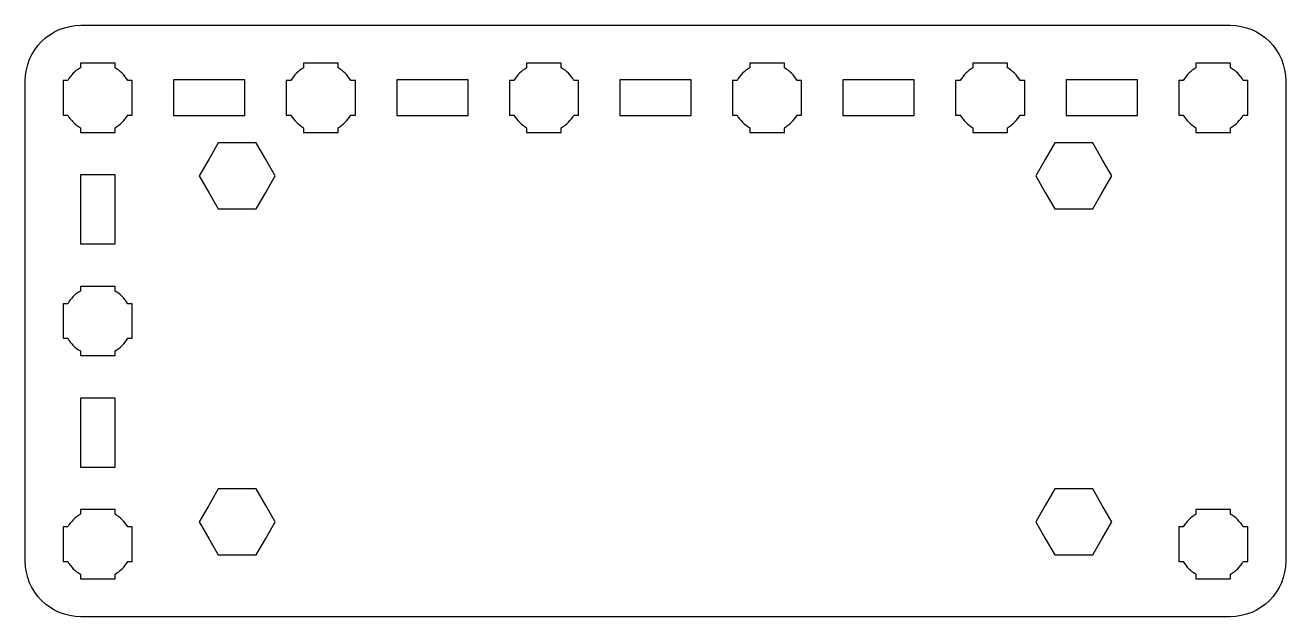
# Model space of a CAD drawing. Extents: x -562 to -448, y -625 to -412.
# Drawn here: x -561.5 to -448.5, y -625 to -572 of the extents above; entities that cross this region are included whole.
import ezdxf

# ---------------------------------------------------------------- set-up
doc = ezdxf.new("R2010")
doc.units = 0
doc.header["$MEASUREMENT"] = 0
doc.layers.add('LAYER_1', color=7, linetype='CONTINUOUS')

msp = doc.modelspace()

# ---------------------------------------------------------------- linework, layer by layer
at = {"layer": 'LAYER_1'}
for points in [[(-548.2, -580.1), (-541.8, -580.1), (-541.8, -576.9), (-548.2, -576.9), (-548.2, -580.1)], [(-528.2, -580.1), (-521.8, -580.1), (-521.8, -576.9), (-528.2, -576.9), (-528.2, -580.1)], [(-508.2, -580.1), (-501.8, -580.1), (-501.8, -576.9), (-508.2, -576.9), (-508.2, -580.1)], [(-488.2, -580.1), (-481.8, -580.1), (-481.8, -576.9), (-488.2, -576.9), (-488.2, -580.1)], [(-468.2, -580.1), (-461.8, -580.1), (-461.8, -576.9), (-468.2, -576.9), (-468.2, -580.1)]]:
    msp.add_lwpolyline(points, close=True, dxfattribs=at)
for points, knots in [([(-561.5, -620), (-561.5, -622.7609), (-559.2609, -625), (-556.5, -625), (-556.5, -625), (-556.5, -625), (-453.5, -625), (-453.5, -625), (-453.5, -625), (-450.7391, -625), (-448.5, -622.7609), (-448.5, -620), (-448.5, -620), (-448.5, -620), (-448.5, -577), (-448.5, -577), (-448.5, -577), (-448.5, -574.2391), (-450.7391, -572), (-453.5, -572), (-453.5, -572), (-453.5, -572), (-556.5, -572), (-556.5, -572), (-556.5, -572), (-559.2609, -572), (-561.5, -574.2391), (-561.5, -577), (-561.5, -577), (-561.5, -620.9469), (-561.5, -579.7309), (-561.5, -620)], [0, 0, 0, 0, 0.125, 0.125, 0.125, 0.125, 0.25, 0.25, 0.25, 0.25, 0.375, 0.375, 0.375, 0.375, 0.5, 0.5, 0.5, 0.5, 0.625, 0.625, 0.625, 0.625, 0.75, 0.75, 0.75, 0.75, 0.875, 0.875, 0.875, 0.875, 1, 1, 1, 1]), ([(-556.55, -581.6), (-556.55, -581.6), (-556.55, -581.1851), (-556.55, -581.1851), (-556.55, -581.1851), (-557.0205, -580.9128), (-557.4128, -580.5205), (-557.6851, -580.05), (-557.6851, -580.05), (-557.6851, -580.05), (-558.1, -580.05), (-558.1, -580.05), (-558.1, -580.05), (-558.1, -580.05), (-558.1, -578.5), (-558.1, -578.5), (-558.1, -578.5), (-558.1, -578.5), (-558.1, -576.95), (-558.1, -576.95), (-558.1, -576.95), (-558.1, -576.95), (-557.6851, -576.95), (-557.6851, -576.95), (-557.6851, -576.95), (-557.4128, -576.4795), (-557.0205, -576.0872), (-556.55, -575.8149), (-556.55, -575.8149), (-556.55, -575.8149), (-556.55, -575.4), (-556.55, -575.4), (-556.55, -575.4), (-556.55, -575.4), (-555, -575.4), (-555, -575.4), (-555, -575.4), (-555, -575.4), (-553.45, -575.4), (-553.45, -575.4), (-553.45, -575.4), (-553.45, -575.4), (-553.45, -575.8149), (-553.45, -575.8149), (-553.45, -575.8149), (-552.9795, -576.0872), (-552.5872, -576.4795), (-552.3149, -576.95), (-552.3149, -576.95), (-552.3149, -576.95), (-551.9, -576.95), (-551.9, -576.95), (-551.9, -576.95), (-551.9, -576.95), (-551.9, -578.5), (-551.9, -578.5), (-551.9, -578.5), (-551.9, -578.5), (-551.9, -580.05), (-551.9, -580.05), (-551.9, -580.05), (-551.9, -580.05), (-552.3149, -580.05), (-552.3149, -580.05), (-552.3149, -580.05), (-552.5872, -580.5205), (-552.9795, -580.9128), (-553.45, -581.1851), (-553.45, -581.1851), (-553.45, -581.1851), (-553.45, -581.6), (-553.45, -581.6), (-553.45, -581.6), (-553.45, -581.6), (-555, -581.6), (-555, -581.6), (-555, -581.6), (-555, -581.6), (-556.55, -581.6), (-556.55, -581.6)], [0, 0, 0, 0, 0.05, 0.05, 0.05, 0.05, 0.1, 0.1, 0.1, 0.1, 0.15, 0.15, 0.15, 0.15, 0.2, 0.2, 0.2, 0.2, 0.25, 0.25, 0.25, 0.25, 0.3, 0.3, 0.3, 0.3, 0.35, 0.35, 0.35, 0.35, 0.4, 0.4, 0.4, 0.4, 0.45, 0.45, 0.45, 0.45, 0.5, 0.5, 0.5, 0.5, 0.55, 0.55, 0.55, 0.55, 0.6, 0.6, 0.6, 0.6, 0.65, 0.65, 0.65, 0.65, 0.7, 0.7, 0.7, 0.7, 0.75, 0.75, 0.75, 0.75, 0.8, 0.8, 0.8, 0.8, 0.85, 0.85, 0.85, 0.85, 0.9, 0.9, 0.9, 0.9, 0.95, 0.95, 0.95, 0.95, 1, 1, 1, 1]), ([(-536.55, -581.6), (-536.55, -581.6), (-536.55, -581.1851), (-536.55, -581.1851), (-536.55, -581.1851), (-537.0205, -580.9128), (-537.4128, -580.5205), (-537.6851, -580.05), (-537.6851, -580.05), (-537.6851, -580.05), (-538.1, -580.05), (-538.1, -580.05), (-538.1, -580.05), (-538.1, -580.05), (-538.1, -578.5), (-538.1, -578.5), (-538.1, -578.5), (-538.1, -578.5), (-538.1, -576.95), (-538.1, -576.95), (-538.1, -576.95), (-538.1, -576.95), (-537.6851, -576.95), (-537.6851, -576.95), (-537.6851, -576.95), (-537.4128, -576.4795), (-537.0205, -576.0872), (-536.55, -575.8149), (-536.55, -575.8149), (-536.55, -575.8149), (-536.55, -575.4), (-536.55, -575.4), (-536.55, -575.4), (-536.55, -575.4), (-535, -575.4), (-535, -575.4), (-535, -575.4), (-535, -575.4), (-533.45, -575.4), (-533.45, -575.4), (-533.45, -575.4), (-533.45, -575.4), (-533.45, -575.8149), (-533.45, -575.8149), (-533.45, -575.8149), (-532.9795, -576.0872), (-532.5872, -576.4795), (-532.3149, -576.95), (-532.3149, -576.95), (-532.3149, -576.95), (-531.9, -576.95), (-531.9, -576.95), (-531.9, -576.95), (-531.9, -576.95), (-531.9, -578.5), (-531.9, -578.5), (-531.9, -578.5), (-531.9, -578.5), (-531.9, -580.05), (-531.9, -580.05), (-531.9, -580.05), (-531.9, -580.05), (-532.3149, -580.05), (-532.3149, -580.05), (-532.3149, -580.05), (-532.5872, -580.5205), (-532.9795, -580.9128), (-533.45, -581.1851), (-533.45, -581.1851), (-533.45, -581.1851), (-533.45, -581.6), (-533.45, -581.6), (-533.45, -581.6), (-533.45, -581.6), (-535, -581.6), (-535, -581.6), (-535, -581.6), (-535, -581.6), (-536.55, -581.6), (-536.55, -581.6)], [0, 0, 0, 0, 0.05, 0.05, 0.05, 0.05, 0.1, 0.1, 0.1, 0.1, 0.15, 0.15, 0.15, 0.15, 0.2, 0.2, 0.2, 0.2, 0.25, 0.25, 0.25, 0.25, 0.3, 0.3, 0.3, 0.3, 0.35, 0.35, 0.35, 0.35, 0.4, 0.4, 0.4, 0.4, 0.45, 0.45, 0.45, 0.45, 0.5, 0.5, 0.5, 0.5, 0.55, 0.55, 0.55, 0.55, 0.6, 0.6, 0.6, 0.6, 0.65, 0.65, 0.65, 0.65, 0.7, 0.7, 0.7, 0.7, 0.75, 0.75, 0.75, 0.75, 0.8, 0.8, 0.8, 0.8, 0.85, 0.85, 0.85, 0.85, 0.9, 0.9, 0.9, 0.9, 0.95, 0.95, 0.95, 0.95, 1, 1, 1, 1]), ([(-516.55, -581.6), (-516.55, -581.6), (-516.55, -581.1851), (-516.55, -581.1851), (-516.55, -581.1851), (-517.0205, -580.9128), (-517.4128, -580.5205), (-517.6851, -580.05), (-517.6851, -580.05), (-517.6851, -580.05), (-518.1, -580.05), (-518.1, -580.05), (-518.1, -580.05), (-518.1, -580.05), (-518.1, -578.5), (-518.1, -578.5), (-518.1, -578.5), (-518.1, -578.5), (-518.1, -576.95), (-518.1, -576.95), (-518.1, -576.95), (-518.1, -576.95), (-517.6851, -576.95), (-517.6851, -576.95), (-517.6851, -576.95), (-517.4128, -576.4795), (-517.0205, -576.0872), (-516.55, -575.8149), (-516.55, -575.8149), (-516.55, -575.8149), (-516.55, -575.4), (-516.55, -575.4), (-516.55, -575.4), (-516.55, -575.4), (-515, -575.4), (-515, -575.4), (-515, -575.4), (-515, -575.4), (-513.45, -575.4), (-513.45, -575.4), (-513.45, -575.4), (-513.45, -575.4), (-513.45, -575.8149), (-513.45, -575.8149), (-513.45, -575.8149), (-512.9795, -576.0872), (-512.5872, -576.4795), (-512.3149, -576.95), (-512.3149, -576.95), (-512.3149, -576.95), (-511.9, -576.95), (-511.9, -576.95), (-511.9, -576.95), (-511.9, -576.95), (-511.9, -578.5), (-511.9, -578.5), (-511.9, -578.5), (-511.9, -578.5), (-511.9, -580.05), (-511.9, -580.05), (-511.9, -580.05), (-511.9, -580.05), (-512.3149, -580.05), (-512.3149, -580.05), (-512.3149, -580.05), (-512.5872, -580.5205), (-512.9795, -580.9128), (-513.45, -581.1851), (-513.45, -581.1851), (-513.45, -581.1851), (-513.45, -581.6), (-513.45, -581.6), (-513.45, -581.6), (-513.45, -581.6), (-515, -581.6), (-515, -581.6), (-515, -581.6), (-515, -581.6), (-516.55, -581.6), (-516.55, -581.6)], [0, 0, 0, 0, 0.05, 0.05, 0.05, 0.05, 0.1, 0.1, 0.1, 0.1, 0.15, 0.15, 0.15, 0.15, 0.2, 0.2, 0.2, 0.2, 0.25, 0.25, 0.25, 0.25, 0.3, 0.3, 0.3, 0.3, 0.35, 0.35, 0.35, 0.35, 0.4, 0.4, 0.4, 0.4, 0.45, 0.45, 0.45, 0.45, 0.5, 0.5, 0.5, 0.5, 0.55, 0.55, 0.55, 0.55, 0.6, 0.6, 0.6, 0.6, 0.65, 0.65, 0.65, 0.65, 0.7, 0.7, 0.7, 0.7, 0.75, 0.75, 0.75, 0.75, 0.8, 0.8, 0.8, 0.8, 0.85, 0.85, 0.85, 0.85, 0.9, 0.9, 0.9, 0.9, 0.95, 0.95, 0.95, 0.95, 1, 1, 1, 1]), ([(-496.55, -581.6), (-496.55, -581.6), (-496.55, -581.1851), (-496.55, -581.1851), (-496.55, -581.1851), (-497.0205, -580.9128), (-497.4128, -580.5205), (-497.6851, -580.05), (-497.6851, -580.05), (-497.6851, -580.05), (-498.1, -580.05), (-498.1, -580.05), (-498.1, -580.05), (-498.1, -580.05), (-498.1, -578.5), (-498.1, -578.5), (-498.1, -578.5), (-498.1, -578.5), (-498.1, -576.95), (-498.1, -576.95), (-498.1, -576.95), (-498.1, -576.95), (-497.6851, -576.95), (-497.6851, -576.95), (-497.6851, -576.95), (-497.4128, -576.4795), (-497.0205, -576.0872), (-496.55, -575.8149), (-496.55, -575.8149), (-496.55, -575.8149), (-496.55, -575.4), (-496.55, -575.4), (-496.55, -575.4), (-496.55, -575.4), (-495, -575.4), (-495, -575.4), (-495, -575.4), (-495, -575.4), (-493.45, -575.4), (-493.45, -575.4), (-493.45, -575.4), (-493.45, -575.4), (-493.45, -575.8149), (-493.45, -575.8149), (-493.45, -575.8149), (-492.9795, -576.0872), (-492.5872, -576.4795), (-492.3149, -576.95), (-492.3149, -576.95), (-492.3149, -576.95), (-491.9, -576.95), (-491.9, -576.95), (-491.9, -576.95), (-491.9, -576.95), (-491.9, -578.5), (-491.9, -578.5), (-491.9, -578.5), (-491.9, -578.5), (-491.9, -580.05), (-491.9, -580.05), (-491.9, -580.05), (-491.9, -580.05), (-492.3149, -580.05), (-492.3149, -580.05), (-492.3149, -580.05), (-492.5872, -580.5205), (-492.9795, -580.9128), (-493.45, -581.1851), (-493.45, -581.1851), (-493.45, -581.1851), (-493.45, -581.6), (-493.45, -581.6), (-493.45, -581.6), (-493.45, -581.6), (-495, -581.6), (-495, -581.6), (-495, -581.6), (-495, -581.6), (-496.55, -581.6), (-496.55, -581.6)], [0, 0, 0, 0, 0.05, 0.05, 0.05, 0.05, 0.1, 0.1, 0.1, 0.1, 0.15, 0.15, 0.15, 0.15, 0.2, 0.2, 0.2, 0.2, 0.25, 0.25, 0.25, 0.25, 0.3, 0.3, 0.3, 0.3, 0.35, 0.35, 0.35, 0.35, 0.4, 0.4, 0.4, 0.4, 0.45, 0.45, 0.45, 0.45, 0.5, 0.5, 0.5, 0.5, 0.55, 0.55, 0.55, 0.55, 0.6, 0.6, 0.6, 0.6, 0.65, 0.65, 0.65, 0.65, 0.7, 0.7, 0.7, 0.7, 0.75, 0.75, 0.75, 0.75, 0.8, 0.8, 0.8, 0.8, 0.85, 0.85, 0.85, 0.85, 0.9, 0.9, 0.9, 0.9, 0.95, 0.95, 0.95, 0.95, 1, 1, 1, 1]), ([(-476.55, -581.6), (-476.55, -581.6), (-476.55, -581.1851), (-476.55, -581.1851), (-476.55, -581.1851), (-477.0205, -580.9128), (-477.4128, -580.5205), (-477.6851, -580.05), (-477.6851, -580.05), (-477.6851, -580.05), (-478.1, -580.05), (-478.1, -580.05), (-478.1, -580.05), (-478.1, -580.05), (-478.1, -578.5), (-478.1, -578.5), (-478.1, -578.5), (-478.1, -578.5), (-478.1, -576.95), (-478.1, -576.95), (-478.1, -576.95), (-478.1, -576.95), (-477.6851, -576.95), (-477.6851, -576.95), (-477.6851, -576.95), (-477.4128, -576.4795), (-477.0205, -576.0872), (-476.55, -575.8149), (-476.55, -575.8149), (-476.55, -575.8149), (-476.55, -575.4), (-476.55, -575.4), (-476.55, -575.4), (-476.55, -575.4), (-475, -575.4), (-475, -575.4), (-475, -575.4), (-475, -575.4), (-473.45, -575.4), (-473.45, -575.4), (-473.45, -575.4), (-473.45, -575.4), (-473.45, -575.8149), (-473.45, -575.8149), (-473.45, -575.8149), (-472.9795, -576.0872), (-472.5872, -576.4795), (-472.3149, -576.95), (-472.3149, -576.95), (-472.3149, -576.95), (-471.9, -576.95), (-471.9, -576.95), (-471.9, -576.95), (-471.9, -576.95), (-471.9, -578.5), (-471.9, -578.5), (-471.9, -578.5), (-471.9, -578.5), (-471.9, -580.05), (-471.9, -580.05), (-471.9, -580.05), (-471.9, -580.05), (-472.3149, -580.05), (-472.3149, -580.05), (-472.3149, -580.05), (-472.5872, -580.5205), (-472.9795, -580.9128), (-473.45, -581.1851), (-473.45, -581.1851), (-473.45, -581.1851), (-473.45, -581.6), (-473.45, -581.6), (-473.45, -581.6), (-473.45, -581.6), (-475, -581.6), (-475, -581.6), (-475, -581.6), (-475, -581.6), (-476.55, -581.6), (-476.55, -581.6)], [0, 0, 0, 0, 0.05, 0.05, 0.05, 0.05, 0.1, 0.1, 0.1, 0.1, 0.15, 0.15, 0.15, 0.15, 0.2, 0.2, 0.2, 0.2, 0.25, 0.25, 0.25, 0.25, 0.3, 0.3, 0.3, 0.3, 0.35, 0.35, 0.35, 0.35, 0.4, 0.4, 0.4, 0.4, 0.45, 0.45, 0.45, 0.45, 0.5, 0.5, 0.5, 0.5, 0.55, 0.55, 0.55, 0.55, 0.6, 0.6, 0.6, 0.6, 0.65, 0.65, 0.65, 0.65, 0.7, 0.7, 0.7, 0.7, 0.75, 0.75, 0.75, 0.75, 0.8, 0.8, 0.8, 0.8, 0.85, 0.85, 0.85, 0.85, 0.9, 0.9, 0.9, 0.9, 0.95, 0.95, 0.95, 0.95, 1, 1, 1, 1]), ([(-456.55, -581.6), (-456.55, -581.6), (-456.55, -581.1851), (-456.55, -581.1851), (-456.55, -581.1851), (-457.0205, -580.9128), (-457.4128, -580.5205), (-457.6851, -580.05), (-457.6851, -580.05), (-457.6851, -580.05), (-458.1, -580.05), (-458.1, -580.05), (-458.1, -580.05), (-458.1, -580.05), (-458.1, -578.5), (-458.1, -578.5), (-458.1, -578.5), (-458.1, -578.5), (-458.1, -576.95), (-458.1, -576.95), (-458.1, -576.95), (-458.1, -576.95), (-457.6851, -576.95), (-457.6851, -576.95), (-457.6851, -576.95), (-457.4128, -576.4795), (-457.0205, -576.0872), (-456.55, -575.8149), (-456.55, -575.8149), (-456.55, -575.8149), (-456.55, -575.4), (-456.55, -575.4), (-456.55, -575.4), (-456.55, -575.4), (-455, -575.4), (-455, -575.4), (-455, -575.4), (-455, -575.4), (-453.45, -575.4), (-453.45, -575.4), (-453.45, -575.4), (-453.45, -575.4), (-453.45, -575.8149), (-453.45, -575.8149), (-453.45, -575.8149), (-452.9795, -576.0872), (-452.5872, -576.4795), (-452.3149, -576.95), (-452.3149, -576.95), (-452.3149, -576.95), (-451.9, -576.95), (-451.9, -576.95), (-451.9, -576.95), (-451.9, -576.95), (-451.9, -578.5), (-451.9, -578.5), (-451.9, -578.5), (-451.9, -578.5), (-451.9, -580.05), (-451.9, -580.05), (-451.9, -580.05), (-451.9, -580.05), (-452.3149, -580.05), (-452.3149, -580.05), (-452.3149, -580.05), (-452.5872, -580.5205), (-452.9795, -580.9128), (-453.45, -581.1851), (-453.45, -581.1851), (-453.45, -581.1851), (-453.45, -581.6), (-453.45, -581.6), (-453.45, -581.6), (-453.45, -581.6), (-455, -581.6), (-455, -581.6), (-455, -581.6), (-455, -581.6), (-456.55, -581.6), (-456.55, -581.6)], [0, 0, 0, 0, 0.05, 0.05, 0.05, 0.05, 0.1, 0.1, 0.1, 0.1, 0.15, 0.15, 0.15, 0.15, 0.2, 0.2, 0.2, 0.2, 0.25, 0.25, 0.25, 0.25, 0.3, 0.3, 0.3, 0.3, 0.35, 0.35, 0.35, 0.35, 0.4, 0.4, 0.4, 0.4, 0.45, 0.45, 0.45, 0.45, 0.5, 0.5, 0.5, 0.5, 0.55, 0.55, 0.55, 0.55, 0.6, 0.6, 0.6, 0.6, 0.65, 0.65, 0.65, 0.65, 0.7, 0.7, 0.7, 0.7, 0.75, 0.75, 0.75, 0.75, 0.8, 0.8, 0.8, 0.8, 0.85, 0.85, 0.85, 0.85, 0.9, 0.9, 0.9, 0.9, 0.95, 0.95, 0.95, 0.95, 1, 1, 1, 1]), ([(-545.9064, -585.5), (-545.9064, -585.5), (-545.0548, -584.025), (-545.0548, -584.025), (-545.0548, -584.025), (-545.0548, -584.025), (-544.2032, -582.55), (-544.2032, -582.55), (-544.2032, -582.55), (-544.2032, -582.55), (-542.5, -582.55), (-542.5, -582.55), (-542.5, -582.55), (-542.5, -582.55), (-540.7968, -582.55), (-540.7968, -582.55), (-540.7968, -582.55), (-540.7968, -582.55), (-539.9452, -584.025), (-539.9452, -584.025), (-539.9452, -584.025), (-539.9452, -584.025), (-539.0936, -585.5), (-539.0936, -585.5), (-539.0936, -585.5), (-539.0936, -585.5), (-539.9452, -586.975), (-539.9452, -586.975), (-539.9452, -586.975), (-539.9452, -586.975), (-540.7968, -588.45), (-540.7968, -588.45), (-540.7968, -588.45), (-540.7968, -588.45), (-542.5, -588.45), (-542.5, -588.45), (-542.5, -588.45), (-542.5, -588.45), (-544.2032, -588.45), (-544.2032, -588.45), (-544.2032, -588.45), (-544.2032, -588.45), (-545.0548, -586.975), (-545.0548, -586.975), (-545.0548, -586.975), (-545.0548, -586.975), (-545.9064, -585.5), (-545.9064, -585.5)], [0, 0, 0, 0, 0.08333333, 0.08333333, 0.08333333, 0.08333333, 0.16666667, 0.16666667, 0.16666667, 0.16666667, 0.25, 0.25, 0.25, 0.25, 0.33333333, 0.33333333, 0.33333333, 0.33333333, 0.41666667, 0.41666667, 0.41666667, 0.41666667, 0.5, 0.5, 0.5, 0.5, 0.58333333, 0.58333333, 0.58333333, 0.58333333, 0.66666667, 0.66666667, 0.66666667, 0.66666667, 0.75, 0.75, 0.75, 0.75, 0.83333333, 0.83333333, 0.83333333, 0.83333333, 0.91666667, 0.91666667, 0.91666667, 0.91666667, 1, 1, 1, 1]), ([(-470.9064, -585.5), (-470.9064, -585.5), (-470.0548, -584.025), (-470.0548, -584.025), (-470.0548, -584.025), (-470.0548, -584.025), (-469.2032, -582.55), (-469.2032, -582.55), (-469.2032, -582.55), (-469.2032, -582.55), (-467.5, -582.55), (-467.5, -582.55), (-467.5, -582.55), (-467.5, -582.55), (-465.7968, -582.55), (-465.7968, -582.55), (-465.7968, -582.55), (-465.7968, -582.55), (-464.9452, -584.025), (-464.9452, -584.025), (-464.9452, -584.025), (-464.9452, -584.025), (-464.0936, -585.5), (-464.0936, -585.5), (-464.0936, -585.5), (-464.0936, -585.5), (-464.9452, -586.975), (-464.9452, -586.975), (-464.9452, -586.975), (-464.9452, -586.975), (-465.7968, -588.45), (-465.7968, -588.45), (-465.7968, -588.45), (-465.7968, -588.45), (-467.5, -588.45), (-467.5, -588.45), (-467.5, -588.45), (-467.5, -588.45), (-469.2032, -588.45), (-469.2032, -588.45), (-469.2032, -588.45), (-469.2032, -588.45), (-470.0548, -586.975), (-470.0548, -586.975), (-470.0548, -586.975), (-470.0548, -586.975), (-470.9064, -585.5), (-470.9064, -585.5)], [0, 0, 0, 0, 0.08333333, 0.08333333, 0.08333333, 0.08333333, 0.16666667, 0.16666667, 0.16666667, 0.16666667, 0.25, 0.25, 0.25, 0.25, 0.33333333, 0.33333333, 0.33333333, 0.33333333, 0.41666667, 0.41666667, 0.41666667, 0.41666667, 0.5, 0.5, 0.5, 0.5, 0.58333333, 0.58333333, 0.58333333, 0.58333333, 0.66666667, 0.66666667, 0.66666667, 0.66666667, 0.75, 0.75, 0.75, 0.75, 0.83333333, 0.83333333, 0.83333333, 0.83333333, 0.91666667, 0.91666667, 0.91666667, 0.91666667, 1, 1, 1, 1]), ([(-556.55, -591.6), (-556.55, -591.6), (-556.55, -585.4), (-556.55, -585.4), (-556.55, -585.4), (-556.55, -585.4), (-553.45, -585.4), (-553.45, -585.4), (-553.45, -585.4), (-553.45, -585.4), (-553.45, -591.6), (-553.45, -591.6), (-553.45, -591.6), (-553.45, -591.6), (-556.55, -591.6), (-556.55, -591.6)], [0, 0, 0, 0, 0.25, 0.25, 0.25, 0.25, 0.5, 0.5, 0.5, 0.5, 0.75, 0.75, 0.75, 0.75, 1, 1, 1, 1]), ([(-556.55, -601.6), (-556.55, -601.6), (-556.55, -601.1851), (-556.55, -601.1851), (-556.55, -601.1851), (-557.0205, -600.9128), (-557.4128, -600.5205), (-557.6851, -600.05), (-557.6851, -600.05), (-557.6851, -600.05), (-558.1, -600.05), (-558.1, -600.05), (-558.1, -600.05), (-558.1, -600.05), (-558.1, -598.5), (-558.1, -598.5), (-558.1, -598.5), (-558.1, -598.5), (-558.1, -596.95), (-558.1, -596.95), (-558.1, -596.95), (-558.1, -596.95), (-557.6851, -596.95), (-557.6851, -596.95), (-557.6851, -596.95), (-557.4128, -596.4795), (-557.0205, -596.0872), (-556.55, -595.8149), (-556.55, -595.8149), (-556.55, -595.8149), (-556.55, -595.4), (-556.55, -595.4), (-556.55, -595.4), (-556.55, -595.4), (-555, -595.4), (-555, -595.4), (-555, -595.4), (-555, -595.4), (-553.45, -595.4), (-553.45, -595.4), (-553.45, -595.4), (-553.45, -595.4), (-553.45, -595.8149), (-553.45, -595.8149), (-553.45, -595.8149), (-552.9795, -596.0872), (-552.5872, -596.4795), (-552.3149, -596.95), (-552.3149, -596.95), (-552.3149, -596.95), (-551.9, -596.95), (-551.9, -596.95), (-551.9, -596.95), (-551.9, -596.95), (-551.9, -598.5), (-551.9, -598.5), (-551.9, -598.5), (-551.9, -598.5), (-551.9, -600.05), (-551.9, -600.05), (-551.9, -600.05), (-551.9, -600.05), (-552.3149, -600.05), (-552.3149, -600.05), (-552.3149, -600.05), (-552.5872, -600.5205), (-552.9795, -600.9128), (-553.45, -601.1851), (-553.45, -601.1851), (-553.45, -601.1851), (-553.45, -601.6), (-553.45, -601.6), (-553.45, -601.6), (-553.45, -601.6), (-555, -601.6), (-555, -601.6), (-555, -601.6), (-555, -601.6), (-556.55, -601.6), (-556.55, -601.6)], [0, 0, 0, 0, 0.05, 0.05, 0.05, 0.05, 0.1, 0.1, 0.1, 0.1, 0.15, 0.15, 0.15, 0.15, 0.2, 0.2, 0.2, 0.2, 0.25, 0.25, 0.25, 0.25, 0.3, 0.3, 0.3, 0.3, 0.35, 0.35, 0.35, 0.35, 0.4, 0.4, 0.4, 0.4, 0.45, 0.45, 0.45, 0.45, 0.5, 0.5, 0.5, 0.5, 0.55, 0.55, 0.55, 0.55, 0.6, 0.6, 0.6, 0.6, 0.65, 0.65, 0.65, 0.65, 0.7, 0.7, 0.7, 0.7, 0.75, 0.75, 0.75, 0.75, 0.8, 0.8, 0.8, 0.8, 0.85, 0.85, 0.85, 0.85, 0.9, 0.9, 0.9, 0.9, 0.95, 0.95, 0.95, 0.95, 1, 1, 1, 1]), ([(-556.55, -611.6), (-556.55, -611.6), (-556.55, -605.4), (-556.55, -605.4), (-556.55, -605.4), (-556.55, -605.4), (-553.45, -605.4), (-553.45, -605.4), (-553.45, -605.4), (-553.45, -605.4), (-553.45, -611.6), (-553.45, -611.6), (-553.45, -611.6), (-553.45, -611.6), (-556.55, -611.6), (-556.55, -611.6)], [0, 0, 0, 0, 0.25, 0.25, 0.25, 0.25, 0.5, 0.5, 0.5, 0.5, 0.75, 0.75, 0.75, 0.75, 1, 1, 1, 1]), ([(-545.9064, -616.5), (-545.9064, -616.5), (-545.0548, -615.025), (-545.0548, -615.025), (-545.0548, -615.025), (-545.0548, -615.025), (-544.2032, -613.55), (-544.2032, -613.55), (-544.2032, -613.55), (-544.2032, -613.55), (-542.5, -613.55), (-542.5, -613.55), (-542.5, -613.55), (-542.5, -613.55), (-540.7968, -613.55), (-540.7968, -613.55), (-540.7968, -613.55), (-540.7968, -613.55), (-539.9452, -615.025), (-539.9452, -615.025), (-539.9452, -615.025), (-539.9452, -615.025), (-539.0936, -616.5), (-539.0936, -616.5), (-539.0936, -616.5), (-539.0936, -616.5), (-539.9452, -617.975), (-539.9452, -617.975), (-539.9452, -617.975), (-539.9452, -617.975), (-540.7968, -619.45), (-540.7968, -619.45), (-540.7968, -619.45), (-540.7968, -619.45), (-542.5, -619.45), (-542.5, -619.45), (-542.5, -619.45), (-542.5, -619.45), (-544.2032, -619.45), (-544.2032, -619.45), (-544.2032, -619.45), (-544.2032, -619.45), (-545.0548, -617.975), (-545.0548, -617.975), (-545.0548, -617.975), (-545.0548, -617.975), (-545.9064, -616.5), (-545.9064, -616.5)], [0, 0, 0, 0, 0.08333333, 0.08333333, 0.08333333, 0.08333333, 0.16666667, 0.16666667, 0.16666667, 0.16666667, 0.25, 0.25, 0.25, 0.25, 0.33333333, 0.33333333, 0.33333333, 0.33333333, 0.41666667, 0.41666667, 0.41666667, 0.41666667, 0.5, 0.5, 0.5, 0.5, 0.58333333, 0.58333333, 0.58333333, 0.58333333, 0.66666667, 0.66666667, 0.66666667, 0.66666667, 0.75, 0.75, 0.75, 0.75, 0.83333333, 0.83333333, 0.83333333, 0.83333333, 0.91666667, 0.91666667, 0.91666667, 0.91666667, 1, 1, 1, 1]), ([(-470.9064, -616.5), (-470.9064, -616.5), (-470.0548, -615.025), (-470.0548, -615.025), (-470.0548, -615.025), (-470.0548, -615.025), (-469.2032, -613.55), (-469.2032, -613.55), (-469.2032, -613.55), (-469.2032, -613.55), (-467.5, -613.55), (-467.5, -613.55), (-467.5, -613.55), (-467.5, -613.55), (-465.7968, -613.55), (-465.7968, -613.55), (-465.7968, -613.55), (-465.7968, -613.55), (-464.9452, -615.025), (-464.9452, -615.025), (-464.9452, -615.025), (-464.9452, -615.025), (-464.0936, -616.5), (-464.0936, -616.5), (-464.0936, -616.5), (-464.0936, -616.5), (-464.9452, -617.975), (-464.9452, -617.975), (-464.9452, -617.975), (-464.9452, -617.975), (-465.7968, -619.45), (-465.7968, -619.45), (-465.7968, -619.45), (-465.7968, -619.45), (-467.5, -619.45), (-467.5, -619.45), (-467.5, -619.45), (-467.5, -619.45), (-469.2032, -619.45), (-469.2032, -619.45), (-469.2032, -619.45), (-469.2032, -619.45), (-470.0548, -617.975), (-470.0548, -617.975), (-470.0548, -617.975), (-470.0548, -617.975), (-470.9064, -616.5), (-470.9064, -616.5)], [0, 0, 0, 0, 0.08333333, 0.08333333, 0.08333333, 0.08333333, 0.16666667, 0.16666667, 0.16666667, 0.16666667, 0.25, 0.25, 0.25, 0.25, 0.33333333, 0.33333333, 0.33333333, 0.33333333, 0.41666667, 0.41666667, 0.41666667, 0.41666667, 0.5, 0.5, 0.5, 0.5, 0.58333333, 0.58333333, 0.58333333, 0.58333333, 0.66666667, 0.66666667, 0.66666667, 0.66666667, 0.75, 0.75, 0.75, 0.75, 0.83333333, 0.83333333, 0.83333333, 0.83333333, 0.91666667, 0.91666667, 0.91666667, 0.91666667, 1, 1, 1, 1]), ([(-556.55, -621.6), (-556.55, -621.6), (-556.55, -621.1851), (-556.55, -621.1851), (-556.55, -621.1851), (-557.0205, -620.9128), (-557.4128, -620.5205), (-557.6851, -620.05), (-557.6851, -620.05), (-557.6851, -620.05), (-558.1, -620.05), (-558.1, -620.05), (-558.1, -620.05), (-558.1, -620.05), (-558.1, -618.5), (-558.1, -618.5), (-558.1, -618.5), (-558.1, -618.5), (-558.1, -616.95), (-558.1, -616.95), (-558.1, -616.95), (-558.1, -616.95), (-557.6851, -616.95), (-557.6851, -616.95), (-557.6851, -616.95), (-557.4128, -616.4795), (-557.0205, -616.0872), (-556.55, -615.8149), (-556.55, -615.8149), (-556.55, -615.8149), (-556.55, -615.4), (-556.55, -615.4), (-556.55, -615.4), (-556.55, -615.4), (-555, -615.4), (-555, -615.4), (-555, -615.4), (-555, -615.4), (-553.45, -615.4), (-553.45, -615.4), (-553.45, -615.4), (-553.45, -615.4), (-553.45, -615.8149), (-553.45, -615.8149), (-553.45, -615.8149), (-552.9795, -616.0872), (-552.5872, -616.4795), (-552.3149, -616.95), (-552.3149, -616.95), (-552.3149, -616.95), (-551.9, -616.95), (-551.9, -616.95), (-551.9, -616.95), (-551.9, -616.95), (-551.9, -618.5), (-551.9, -618.5), (-551.9, -618.5), (-551.9, -618.5), (-551.9, -620.05), (-551.9, -620.05), (-551.9, -620.05), (-551.9, -620.05), (-552.3149, -620.05), (-552.3149, -620.05), (-552.3149, -620.05), (-552.5872, -620.5205), (-552.9795, -620.9128), (-553.45, -621.1851), (-553.45, -621.1851), (-553.45, -621.1851), (-553.45, -621.6), (-553.45, -621.6), (-553.45, -621.6), (-553.45, -621.6), (-555, -621.6), (-555, -621.6), (-555, -621.6), (-555, -621.6), (-556.55, -621.6), (-556.55, -621.6)], [0, 0, 0, 0, 0.05, 0.05, 0.05, 0.05, 0.1, 0.1, 0.1, 0.1, 0.15, 0.15, 0.15, 0.15, 0.2, 0.2, 0.2, 0.2, 0.25, 0.25, 0.25, 0.25, 0.3, 0.3, 0.3, 0.3, 0.35, 0.35, 0.35, 0.35, 0.4, 0.4, 0.4, 0.4, 0.45, 0.45, 0.45, 0.45, 0.5, 0.5, 0.5, 0.5, 0.55, 0.55, 0.55, 0.55, 0.6, 0.6, 0.6, 0.6, 0.65, 0.65, 0.65, 0.65, 0.7, 0.7, 0.7, 0.7, 0.75, 0.75, 0.75, 0.75, 0.8, 0.8, 0.8, 0.8, 0.85, 0.85, 0.85, 0.85, 0.9, 0.9, 0.9, 0.9, 0.95, 0.95, 0.95, 0.95, 1, 1, 1, 1]), ([(-456.55, -621.6), (-456.55, -621.6), (-456.55, -621.1851), (-456.55, -621.1851), (-456.55, -621.1851), (-457.0205, -620.9128), (-457.4128, -620.5205), (-457.6851, -620.05), (-457.6851, -620.05), (-457.6851, -620.05), (-458.1, -620.05), (-458.1, -620.05), (-458.1, -620.05), (-458.1, -620.05), (-458.1, -618.5), (-458.1, -618.5), (-458.1, -618.5), (-458.1, -618.5), (-458.1, -616.95), (-458.1, -616.95), (-458.1, -616.95), (-458.1, -616.95), (-457.6851, -616.95), (-457.6851, -616.95), (-457.6851, -616.95), (-457.4128, -616.4795), (-457.0205, -616.0872), (-456.55, -615.8149), (-456.55, -615.8149), (-456.55, -615.8149), (-456.55, -615.4), (-456.55, -615.4), (-456.55, -615.4), (-456.55, -615.4), (-455, -615.4), (-455, -615.4), (-455, -615.4), (-455, -615.4), (-453.45, -615.4), (-453.45, -615.4), (-453.45, -615.4), (-453.45, -615.4), (-453.45, -615.8149), (-453.45, -615.8149), (-453.45, -615.8149), (-452.9795, -616.0872), (-452.5872, -616.4795), (-452.3149, -616.95), (-452.3149, -616.95), (-452.3149, -616.95), (-451.9, -616.95), (-451.9, -616.95), (-451.9, -616.95), (-451.9, -616.95), (-451.9, -618.5), (-451.9, -618.5), (-451.9, -618.5), (-451.9, -618.5), (-451.9, -620.05), (-451.9, -620.05), (-451.9, -620.05), (-451.9, -620.05), (-452.3149, -620.05), (-452.3149, -620.05), (-452.3149, -620.05), (-452.5872, -620.5205), (-452.9795, -620.9128), (-453.45, -621.1851), (-453.45, -621.1851), (-453.45, -621.1851), (-453.45, -621.6), (-453.45, -621.6), (-453.45, -621.6), (-453.45, -621.6), (-455, -621.6), (-455, -621.6), (-455, -621.6), (-455, -621.6), (-456.55, -621.6), (-456.55, -621.6)], [0, 0, 0, 0, 0.05, 0.05, 0.05, 0.05, 0.1, 0.1, 0.1, 0.1, 0.15, 0.15, 0.15, 0.15, 0.2, 0.2, 0.2, 0.2, 0.25, 0.25, 0.25, 0.25, 0.3, 0.3, 0.3, 0.3, 0.35, 0.35, 0.35, 0.35, 0.4, 0.4, 0.4, 0.4, 0.45, 0.45, 0.45, 0.45, 0.5, 0.5, 0.5, 0.5, 0.55, 0.55, 0.55, 0.55, 0.6, 0.6, 0.6, 0.6, 0.65, 0.65, 0.65, 0.65, 0.7, 0.7, 0.7, 0.7, 0.75, 0.75, 0.75, 0.75, 0.8, 0.8, 0.8, 0.8, 0.85, 0.85, 0.85, 0.85, 0.9, 0.9, 0.9, 0.9, 0.95, 0.95, 0.95, 0.95, 1, 1, 1, 1])]:
    msp.add_open_spline(points, degree=3, knots=knots, dxfattribs=at)

doc.saveas('drawing.dxf')
